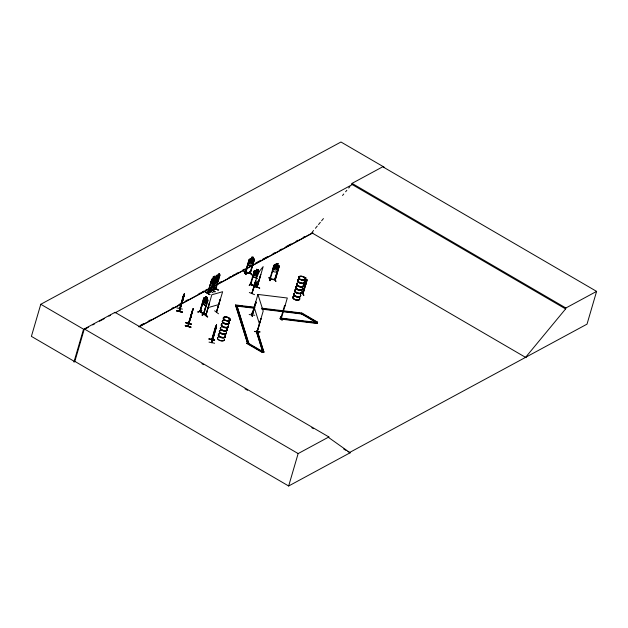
<?xml version="1.0" encoding="UTF-8"?>
<svg xmlns="http://www.w3.org/2000/svg" width="628" height="628" viewBox="0 0 628 628"><rect width="100%" height="100%" fill="white"/><g stroke="black" fill="none" stroke-linecap="round" stroke-linejoin="round"><path stroke-width="0.94" d="M213.127 292.821L208.535 289.948M213.591 287.42L218.206 290.065M205.96 314.966L205.788 315.444L209.587 302.429L206 315.389M205.851 315.444L211.817 294.783L222.642 291.706L216.432 312.414L216.629 311.763M251.993 314.573L252.55 314.683L252.087 314.62M252.542 314.557L252.189 315.405L254.638 306.951M252.417 315.154L252.291 314.659M257.205 330.94L257.284 331.411M176.672 310.946L176.751 310.546L182.348 311.849L182.261 312.265L176.68 310.797L182.269 312.242M176.829 307.901L182.45 309.109M183.761 295.788L179.341 311.425L183.761 294.767L179.757 308.874L179.467 308.568L179.373 311.441L183.714 296.683M179.482 310.954L179.765 308.599M181.979 303.167L182.426 301.848L181.924 303.151L182.057 300.875M182.85 299.627L182.897 298.74M183.282 295.717L179.498 308.803M183.831 296.824L184.397 293.598L184.263 294.681M184.106 295.207L184.342 294.556L182.363 301.872M215.671 282.639L216.487 280.881L215.671 282.639L213.206 283.974L214.603 278.345L217.814 276.226L217.955 277.372L219.258 275.441L218.073 277.615L218.238 279.044L217.885 279.248L217.767 278.071L216.417 280.104L217.641 277.843M213.253 284.005L213.426 282.584M210.561 283.723C209.328 288.291 213.167 276.367 211.762 279.515L207.672 293.339L208.135 292.711M209.014 342.119L214.627 343.241M254.536 331.396C266.61 332.4 255.627 331.796 254.576 331.553M185.26 325.799L190.834 327.282L185.284 325.665L190.928 326.882L190.826 327.298M185.747 322.847L191.407 324.032L185.778 322.666M188.259 326.199L188.486 323.53M190.975 316.795L190.551 318.113L190.928 315.9M191.556 314.612L191.705 313.741M191.854 313.199L190.92 315.931L192.537 310.42L191.909 312.83M192.419 311.731L192.262 312.611L192.718 309.863M192.78 310.263L193.141 308.591L192.984 309.518M183.871 296.157L179.569 311.449L179.718 310.687M215.993 328.891L216.15 325.736L211.856 339.787L211.934 342.715L216.158 328.012M254.426 286.078L259.678 288.283M216.432 325.893L216.534 324.794L211.707 342.676L211.628 339.772M211.612 339.74L211.769 339.253L212.029 339.615M211.675 342.354L212.076 341.946M191.783 313.278L191.187 315.876L191.477 315.075M207.923 292.86L207.515 293.245L211.589 280.237L207.829 293.072M215.679 288.715L212.727 290.026L213.096 289.846M219.494 275.943L215.451 288.943M215.6 288.44L216.087 288.417M384.336 167.268L340.973 142.007L40.781 304.282L31.4 336.373L74.756 361.642L84.317 328.946L115.042 312.336L328.876 436.962L328.695 437.559L350.118 452.772L347.928 451.493M83.234 330.242L73.931 362.066L75.007 361.477M115.042 312.336L114.869 312.94L352.269 184.601M184.334 293.582L182.481 300.891L182.827 300.106M188.541 323.13L188.384 323.867L192.192 310.742M188.392 323.836L192.733 309.816M193.204 308.607L187.921 326.309M188.212 326.152L192.419 311.661M192.513 311.119L193.079 309.109M197.953 311.873L201.698 310.734M197.914 312.14L201.824 310.546L197.993 311.873M203.574 313.647L203.982 314.353L199.806 311.527L203.558 298.692L204.061 298.904L200.183 311.818L204.061 298.904M200.356 311.355L199.892 311.041L200.002 311.504L203.927 297.648L204.602 297.413L207.727 299.627L207.986 300.498L203.739 314.345M200.112 311.763L200.136 311.033M205.474 298.025L205.937 296.447L205.458 298.127L204.681 298.159L203.817 301.11L204.116 302.853L205.372 303.74L206.408 302.947L207.271 300.003L206.753 298.999L207.279 297.397L206.769 298.991M205.913 313.451L201.996 315.036L206.055 313.843M213.426 276.799L211.495 282.2L211.652 283.181L213.512 281.093L214.368 278.149L214.007 277.906C217.092 273.753 210.364 278.903 214.462 276.226M210.372 289.17L214.988 291.832M207.193 301.267L207.687 301.487L207.193 301.267L203.441 314.149C204.838 311.92 212.115 322.038 203.755 313.851M203.456 314.141L207.326 301.22M210.584 291.769L213.041 282.506M213.065 283.267L210.521 291.8L214.564 278.777M209.728 294.728C206.384 290.756 201.407 290.78 209.901 294.571M213.661 282.074L214.933 277.819L210.827 291.659L207.766 293.315M202.051 315.021L205.906 313.443M214.784 283.157L212.586 290.489L215.742 288.754M214.941 283.252L212.766 290.599L215.946 288.888M212.853 290.583L215.333 282.082M215.498 282.176L213.073 290.458M217.688 276.673L216.456 280.889L217.775 276.665L216.841 276.65M217.343 276.03L216.903 276.807L218.057 275.645L218.52 274.059L219.604 273.518L218.599 278.361L216.739 280.441L216.589 279.468M218.583 274.122L217.571 276.304M219.046 275.142L219.557 273.486M215.42 288.959L218.403 278.856M215.914 288.919L220.02 275.08M213.716 287.357L218.238 289.877M214.627 310.797L218.497 313.764M220.043 299.454L216.409 312.21M220.224 299.399L216.448 312.399M209.038 338.877L214.635 340.062L208.975 339.057M215.412 326.913L211.605 339.976M211.887 340.086L216.111 325.799M214.289 332.769L216.597 324.802L214.737 332.11L215.114 331.333M216.605 325.775L211.895 342.393M246.883 343.516L248.696 342.912L247.62 342.778L246.883 343.516L262.198 352.441L262.826 352.112L256.24 331.333L257.433 331.058L263.893 352.237L262.826 352.112L247.503 343.178L235.524 305.349L235.641 304.949L254.999 307.312M245.312 272.505L245.831 272.788C256.389 274.051 243.358 270.864 245.634 273.149L249.363 260.173L248.884 260.157L245.14 273.101L249.261 259.309L251.184 258.838L250.203 259.388L249.34 262.339L249.842 263.627L251.459 263.681L252.699 262.449L253.555 259.497L252.841 258.94L253.288 257.331M249.332 259.364L248.123 265.165L252.197 265.299L254.489 259.505L250.234 273.125M245.666 273.007L249.363 260.173M246.027 274.632C241.866 267.842 245.399 273.054 246.074 274.373M251.224 258.893L251.624 257.221C255.156 255.894 251.373 259.709 254.018 258.893L254.489 259.505M249.559 271.359L251.608 274.821L249.591 271.382M250.501 272.693C249.591 272.018 249.842 274.138 250.101 272.811L250.564 272.803M253.586 260.314L254.128 260.439L253.586 260.314L249.96 273.274M254.065 260.33L250.368 273.164M250.87 283.118L249.23 285.536M256.781 281.933L255.431 286.619L250.203 284.523L254.285 270.723L254.999 270.378L254.316 270.794M255.494 286.541L250.282 284.421C250.093 283.385 251.483 284.272 250.753 284.719L254.513 271.775L253.971 271.665L254.513 271.775M253.084 274.993L254.332 270.762M250.297 284.013L250.705 284.719M249.316 292.483L254.544 294.673M258.367 269.977L257.81 271.618L258.524 272.489L257.661 275.441L256.428 276.351L254.811 275.7L254.316 274.083L255.18 271.139L256.2 270.958L256.64 269.279L258.367 269.977L257.88 271.586L259.026 272.018M258.964 272.081L254.992 270.472L256.216 270.935L256.679 269.357M255.627 280.661L251.859 293.512L255.706 280.551M252.252 293.111L252.048 293.582L258.084 272.937L263.156 266.633L257.119 287.271M254.513 287.757L256.507 285.136L254.623 287.53M255.769 283.573L254.937 286.454L255.706 283.652M255.353 286.604L256.719 282.011M260.691 274.358L257.033 287.389L260.793 274.538M254.748 315.28L249.167 314.55M251.349 313.184L252.307 316.496M256.106 302.186L255.604 302.123L251.899 315.099L257.927 294.43L287.318 298.01L281.234 318.671M252.197 315.366L255.934 302.531L255.604 302.123M255.07 305.718L255.847 303.065M252.385 315.13L254.591 307.594M255.101 305.828L255.879 303.175M252.323 316.567L251.365 313.176M247.503 343.178L235.641 304.949M269.341 277.537C271.477 287.31 267.347 271.131 270.181 280.355M269.883 278.667C271.32 279.075 269.577 277.937 269.718 279.028L275.205 279.805M273.871 265.354L269.742 279.13L275.292 279.923L279.327 266.123L278.848 265.471L274.609 264.867L273.879 265.385L274.609 264.867M269.859 279.162L270.001 278.699L274.742 279.397M272.701 269.616L273.926 265.377M274.028 266.272L273.525 266.201L274.028 266.272L270.252 279.24L270.409 278.636M270.119 280.622L269.404 277.262M275.857 265.079L276.312 263.47L278.141 263.76L276.32 263.501M276.359 263.524L275.904 265.142L274.844 265.534L273.981 268.486L274.522 269.875L276.218 270.119L277.498 268.988L278.361 266.036L277.607 265.385L278.133 263.729M257.025 331.435L261.012 318.592L257.401 331.686M257.174 331.725L263.195 311.056L257.927 294.43M274.993 278.071L275.723 281.352M278.455 266.9L274.734 279.868L278.455 266.9L278.981 267.081L278.487 267.01M278.958 266.971L275.26 279.939M262.198 352.441L262.944 351.704L264.011 351.837M262.826 352.112L256.357 330.925M261.75 308.191L301.464 312.964L301.652 313.568L316.975 322.502L317.179 323.098L317.061 323.499L280.316 319.024L280.237 318.019L316.983 322.494L317.595 322.164L302.272 313.231L301.652 313.568L261.962 308.74M280.889 316.771L282.137 320.194L280.92 316.802M280.316 319.024L280.237 318.019M281.446 318.082L280.842 317.988L280.732 318.584L281.368 318.192M280.732 318.584L284.508 305.648L285.034 305.812L284.508 305.648M281.941 319.919L280.897 317.014M305.365 278.424L305.522 277.898L304.431 277.741M303.63 285.583L305.969 277.6L304.148 277.333M303.811 295.301L302.798 291.926L303.567 295.246M306.291 280.771L302.57 293.739L306.291 280.771L306.817 280.952L306.323 280.881M306.652 279.429L307.108 280.049L303.01 293.794L306.794 280.842M301.464 312.964L301.534 313.969L316.049 322.431M261.845 309.141L301.534 313.969L301.652 313.568M302.272 313.231L301.534 313.969M350.118 452.772L349.623 452.482L587.023 324.142L596.6 291.384L382.774 166.765L352.041 183.376L351.766 184.31L565.6 308.929L525.565 357.371M317.061 323.499L316.983 322.494M316.857 322.902L317.595 322.164M74.834 361.375L288.66 485.994L298.143 453.573L328.876 436.962M565.6 308.929L565.875 307.995L596.6 291.384M190.614 318.129L190.967 316.826M185.762 322.776L191.352 324.213M245.077 272.992L250.313 273.164M214.219 334.379L214.705 330.257M305.553 279.217L306.197 279.915L305.334 282.859L304.054 283.997M306.731 279.389L305.444 279.256L306.684 279.35L307.21 280.041M305.946 284.343L304.847 285.756L303.143 285.505M214.556 340.164L208.951 338.979M212.068 342.197L211.958 339.756M207.64 316.795L203.762 313.89M224.055 317.737L224.439 317.556M224.306 317.886L224.047 317.611M224.251 317.792L224.612 317.784M229.353 320.351C227.634 319.848 229.416 320.272 228.835 320.547M229.102 320.107L229.094 320.202M299.415 277.066L299.776 277.184M303.811 279.688L304.172 279.311M304.69 279.86L304.344 279.358M212.821 283.801C214.855 279.358 212.531 285.968 210.38 285.143M217.963 281.093L215.475 282.412L217.963 281.093L218.78 279.327M188.439 323.546L187.937 326.372M205.113 292.044L209.901 294.626M210.451 288.959L215.051 291.635M215.946 327.039L215.985 327.902M214.627 278.377L215.121 277.631M251.428 260.746C251.396 258.555 249.285 259.183 250.964 261.185L249.277 263.03L251.231 261.546C251.137 264.058 253.508 263.258 251.679 261.217L253.312 259.442L251.506 260.746M206.706 304.69L205.835 306.024L202.687 303.787L202.687 301.887M252.542 314.801L251.938 314.471L252.134 314.911M278.031 270.346C277.6 273.109 271.563 272.387 272.638 269.616M277.011 271.877L278.094 270.401M257.245 286.918L256.946 287.184M256.64 269.279L258.344 270.009M253.021 274.978L253.1 276.767L257.158 278.416L253.1 276.767M249.245 285.622L250.855 283.142M255.18 285.85L250.76 284.233M254.332 285.771L259.403 279.468M250.768 284.217L255.635 286.07L255.086 285.968M312.351 231.999L313.584 230.507M315.429 228.278L317.281 226.041M318.514 224.549L320.359 222.312M321.591 220.821L323.436 218.591M342.527 195.489L343.759 193.997M345.612 191.76L346.844 190.268M348.689 188.039L349.922 186.547M269.812 280.567L269.067 277.458M207.53 293.182L210.812 291.612M210.937 291.18L210.749 291.031M229.314 320.625L228.945 320.021M299.619 277.168L299.697 276.948M280.889 318.011L281.375 318.208M303.261 293.323L300.851 293.017M303.049 293.794L300.781 293.464M275.315 279.452L274.813 279.366L275.425 279.452M219.305 273.949L218.528 274.821L219.156 274.475M212.256 278.816L212.963 278.377M213.952 277.882L214.674 277.435L214.894 277.859M217.343 276.077L219.816 274.726L219.148 275.095M212.303 278.84L214.698 277.529M211.746 280.331L211.298 280.394M210.427 291.361L207.868 292.86M215.522 288.621L213.214 290.073M218.159 290.144L213.622 287.208M88.407 327.243L84.136 329.551L40.781 304.282M92.677 324.935L94.381 324.017M99.507 321.246L104.625 318.474M108.895 316.167L110.599 315.248M216.322 275.7L217.304 275.064L216.841 276.744L217.351 275.095L216.252 275.637L215.859 277.278L215.129 277.67M140.099 325.532L143.553 323.663M148.726 320.869L150.453 319.935M172.009 308.277L173.736 307.343M178.909 304.549L180.636 303.614M185.809 300.82L187.537 299.886M198.746 293.826L200.473 292.891M202.2 291.957L203.927 291.023M205.646 290.097L207.373 289.163M209.1 288.228L210.827 287.294M212.547 286.36L214.274 285.434M219.447 282.631L221.174 281.697M228.937 277.505L230.664 276.571M232.384 275.637L234.111 274.711M235.838 273.777L237.565 272.842M242.738 270.048L244.465 269.114M249.638 266.311L251.357 265.385M255.674 263.054L260.848 260.251M262.575 259.325L267.748 256.522M272.921 253.728L274.648 252.794M279.821 249.999L281.548 249.065M285.858 246.733L291.039 243.939M296.212 241.136L297.939 240.202M303.112 237.408L304.831 236.473M138.874 326.756L312.234 233.035M139.063 326.882L180.385 304.541M182.104 303.614L312.964 232.87M288.66 485.994L350.165 452.749L349.663 452.458M304.509 279.703C304.148 279.499 304.329 280.512 304.572 279.484M229.299 320.555L228.427 320.327M203.967 297.703L204.61 297.476M200.45 311.441L204.116 313.882M204.076 313.835L203.77 314.377M208.064 307.618L218.889 304.541M249.983 272.67L250.446 272.693M253.304 257.362L251.624 257.221M249.991 258.815L254.018 258.893M249.426 260.282L248.884 260.157M245.258 273.117L250.376 273.274M304.368 279.429L303.646 279.593M255.643 302.233L256.138 302.288M235.524 305.349L237.455 305.585M240.359 305.938L242.298 306.174M245.203 306.535L248.107 306.888M250.038 307.123L252.943 307.477M286.823 311.598L288.762 311.833M291.667 312.187L294.571 312.54M296.502 312.775L299.407 313.129M254.222 307.799L235.83 305.561L235.712 305.962L254.105 308.199M280.119 318.42L283.024 318.773M284.955 319.008L288.825 319.479M290.756 319.715L293.661 320.068M296.565 320.421L298.496 320.657M301.401 321.01L303.332 321.246M306.229 321.599L309.133 321.952M311.064 322.188L313.969 322.541M280.433 318.624L317.179 323.098M274.891 278.322L275.975 281.43M302.72 292.193L303.811 295.325M303.112 293.166L302.767 293.284M300.883 293.127L302.649 293.237M300.757 293.355L303.096 293.684M303.136 285.418L304.847 285.756M199.892 311.449L203.943 314.306M281.423 318.058L280.849 318.616L280.865 318.113M214.266 332.118L214.297 334.394M182.52 299.007L183.031 298.363C180.927 306.189 185.017 292.554 183.235 297.672L183.698 295.411L182.104 300.922M176.672 310.813L182.277 312.116M275.339 279.342L274.883 279.389M192.521 311.103L188.165 326.434L188.636 323.601M185.276 325.681L190.857 327.149M254.481 285.905L259.757 288.032M249.544 271.586L251.616 274.813M257.299 331.466L263.893 352.237M210.223 289.28L214.957 291.879M352.041 183.376L565.875 307.995M311.731 232.745L526.068 357.662M302.963 314.102L317.478 322.564M215.844 277.246L215.129 278.055L214.423 281.988L216.299 279.907L217.162 276.964L216.793 276.72M247.62 342.778L262.944 351.704M247 343.116L262.316 352.041M201.918 363.675L203.613 364.664M245.022 388.795L247.558 390.271M311.794 427.707L313.482 428.696M343.689 449.028L346.232 450.512M84.317 328.946L298.143 453.573M205.89 296.463L207.279 297.397M205.858 305.93L202.781 303.74L202.773 301.895M211.793 342.166L211.762 339.709M253.979 258.948L254.426 259.529M278.816 265.558L279.272 266.17M252.197 265.299L248.123 265.165M243.931 271.414L245.768 274.593M219.769 274.695L219.981 275.127M254.175 307.265L259.442 323.891M248.696 342.912L236.905 305.687L248.578 343.312M207.648 299.682L207.899 300.498M272.693 269.585L272.803 271.225M216.354 325.838L216.354 326.419M215.106 329.943L215.106 330.846M303.481 285.622A3.603 1.782 16.3 0 1 299.297 286.839A3.603 1.782 16.3 0 1 297.177 283.534M303.591 285.426A3.65 1.805 16.3 0 1 299.344 286.658A3.65 1.805 16.3 0 1 297.201 283.306M302.382 287.954A3.611 1.79 16.3 0 1 299.375 289.924A3.611 1.79 16.3 0 1 295.921 286.713M302.382 287.867A3.587 1.774 16.3 0 1 299.399 289.83A3.587 1.774 16.3 0 1 295.969 286.635M302.335 288.103A3.611 1.79 16.3 0 1 298.873 289.979A3.611 1.79 16.3 0 1 296.298 286.533M304.344 281.36A3.65 1.805 16.3 0 1 301.307 283.361A3.65 1.805 16.3 0 1 297.805 280.104M298.229 279.766A3.65 1.805 16.3 0 1 298.857 279.539M303.646 285.034A3.595 1.782 16.3 0 1 299.47 286.242A3.595 1.782 16.3 0 1 297.358 282.945M304.235 281.564A3.595 1.782 16.3 0 1 301.244 283.534A3.595 1.782 16.3 0 1 297.798 280.331M303.646 285.245A3.65 1.805 16.3 0 1 299.399 286.478A3.65 1.805 16.3 0 1 297.248 283.126M304.399 281.179A3.65 1.805 16.3 0 1 302.971 283.275A3.65 1.805 16.3 0 1 298.3 281.729A3.65 1.805 16.3 0 1 298.912 279.358M304.415 280.975A3.603 1.782 16.3 0 1 300.961 282.843A3.603 1.782 16.3 0 1 298.386 279.397M300.529 295.717A3.603 1.782 16.3 0 1 296.345 296.942A3.603 1.782 16.3 0 1 294.226 293.629M300.639 295.521A3.65 1.805 16.3 0 1 296.392 296.754A3.65 1.805 16.3 0 1 294.242 293.402M299.391 298.167A3.611 1.79 16.3 0 1 296.385 300.145A3.611 1.79 16.3 0 1 292.931 296.934M299.43 298.049A3.611 1.79 16.3 0 1 295.961 299.917A3.611 1.79 16.3 0 1 293.386 296.471A3.587 1.774 16.3 0 0 295.992 299.823A3.587 1.774 16.3 0 0 299.43 297.962M302.5 288.919A3.587 1.774 16.3 0 1 298.339 290.136A3.587 1.774 16.3 0 1 296.228 286.839M302.304 288.221A3.611 1.79 16.3 0 1 298.834 290.097A3.611 1.79 16.3 0 1 296.259 286.651M301.715 292.475A3.65 1.805 16.3 0 1 296.989 293.048A3.65 1.805 16.3 0 1 295.278 289.861M300.42 294.611A3.595 1.782 16.3 0 1 296.973 296.471A3.595 1.782 16.3 0 1 294.406 293.041M301.558 292.177A3.595 1.782 16.3 0 1 297.382 293.394A3.595 1.782 16.3 0 1 295.27 290.089M300.412 294.815A3.65 1.805 16.3 0 1 296.903 296.706A3.65 1.805 16.3 0 1 294.296 293.221M301.77 292.295A3.65 1.805 16.3 0 1 297.036 292.868A3.65 1.805 16.3 0 1 295.333 289.681M301.738 291.588A3.603 1.782 16.3 0 1 297.554 292.805A3.603 1.782 16.3 0 1 295.435 289.492M228.168 326.34A3.603 1.782 16.3 0 1 223.984 327.557A3.603 1.782 16.3 0 1 221.865 324.252M228.278 326.136A3.65 1.805 16.3 0 1 224.031 327.376A3.65 1.805 16.3 0 1 221.88 324.024M227.03 328.789A3.611 1.79 16.3 0 1 224.023 330.768A3.611 1.79 16.3 0 1 220.569 327.549M227.061 328.672A3.611 1.79 16.3 0 1 224.055 330.65A3.611 1.79 16.3 0 1 220.601 327.431M229.032 322.07A3.65 1.805 16.3 0 1 225.986 324.072A3.65 1.805 16.3 0 1 222.493 320.822M222.916 320.476A3.65 1.805 16.3 0 1 223.537 320.256M228.341 325.744A3.603 1.782 16.3 0 1 224.157 326.96A3.603 1.782 16.3 0 1 222.037 323.656M228.922 322.282A3.603 1.782 16.3 0 1 225.923 324.252A3.603 1.782 16.3 0 1 222.477 321.041M228.325 325.956A3.65 1.805 16.3 0 1 224.086 327.188A3.65 1.805 16.3 0 1 221.935 323.836M229.087 321.889A3.65 1.805 16.3 0 1 225.578 323.789A3.65 1.805 16.3 0 1 222.971 320.296M229.102 321.685A3.603 1.782 16.3 0 1 225.64 323.553A3.603 1.782 16.3 0 1 223.073 320.115M225.216 336.435A3.603 1.782 16.3 0 1 221.032 337.652A3.603 1.782 16.3 0 1 218.913 334.347M225.044 335.713A3.65 1.805 16.3 0 1 221.535 337.605A3.65 1.805 16.3 0 1 218.929 334.12M224.353 339.403A3.611 1.79 16.3 0 1 220.161 340.619A3.611 1.79 16.3 0 1 218.034 337.307M224.384 339.285A3.611 1.79 16.3 0 1 220.192 340.502A3.611 1.79 16.3 0 1 218.073 337.189M226.912 329.111A3.587 1.774 16.3 0 1 223.474 330.972A3.587 1.774 16.3 0 1 220.915 327.541M226.983 328.931A3.611 1.79 16.3 0 1 223.521 330.807A3.611 1.79 16.3 0 1 220.946 327.361M226.402 333.185A3.65 1.805 16.3 0 1 221.668 333.766A3.65 1.805 16.3 0 1 219.965 330.571M225.114 335.321A3.603 1.782 16.3 0 1 222.108 337.299A3.603 1.782 16.3 0 1 218.662 334.088M219.086 333.751A3.603 1.782 16.3 0 1 219.698 333.531M226.292 333.382A3.603 1.782 16.3 0 1 221.629 333.947A3.603 1.782 16.3 0 1 219.941 330.807M225.099 335.525A3.65 1.805 16.3 0 1 221.59 337.424A3.65 1.805 16.3 0 1 218.984 333.931M226.41 332.51A3.65 1.805 16.3 0 1 222.171 333.743A3.65 1.805 16.3 0 1 220.02 330.391M226.425 332.298A3.603 1.782 16.3 0 1 222.241 333.515A3.603 1.782 16.3 0 1 220.122 330.21M213.151 281.697L212.821 282.027L212.672 280.81L211.33 282.788L212.554 280.583L212.429 279.138L212.861 280.112L214.172 278.173L212.978 280.355L213.151 281.697M207.036 299.894L205.67 301.102L206 303.607L205.285 301.244C204.139 303.348 202.64 301.432 205.113 300.718L204.799 298.3L205.513 300.553L206.628 299.619L207.036 299.894M215.31 278.086L215.467 279.468L214.281 281.721L215.592 279.696L216.048 280.74L215.899 279.24L217.092 277.066L215.781 278.997L215.655 277.859L215.31 278.086M278.118 265.958L276.43 267.606C278.29 269.891 276.022 270.519 275.967 267.889L273.941 269.2L275.684 267.489C273.824 265.306 276.21 264.702 276.147 267.183L278.118 265.958M258.328 272.364L256.703 273.73C258.422 276.54 256.185 276.72 256.255 273.926C254.874 276.139 253.045 274.444 255.989 273.431L255.439 271.186L256.436 273.211L257.763 272.152L258.328 272.364M205.348 298.638L204.485 301.589L205.741 302.476L206.596 299.525L205.348 298.638M206.11 296.958L205.96 297.484L206.761 298.049L206.918 297.523L206.11 296.958M212.876 278.965L212.021 281.917L212.986 281.383L213.85 278.432L212.876 278.965M213.591 277.034L213.441 277.56L214.219 276.689L213.591 277.034M215.655 277.772L214.792 280.724L215.773 280.19L216.636 277.246L215.655 277.772M216.37 275.833L216.213 276.359L216.998 275.496L216.37 275.833M217.971 276.234L217.107 279.177L218.081 278.644L218.944 275.7L217.971 276.234M251.074 259.419L250.211 262.363L251.828 262.418L252.691 259.474L251.074 259.419M251.899 257.582L251.742 258.108L252.786 258.147L252.943 257.621L251.899 257.582M256.043 271.484L255.18 274.436L256.797 275.088L257.661 272.144L256.043 271.484M256.868 269.757L256.719 270.291L257.755 270.707L257.912 270.181L256.868 269.757M275.755 265.668L274.891 268.619L276.587 268.855L277.45 265.911L275.755 265.668M276.595 263.87L276.438 264.396L277.529 264.553L277.686 264.027L276.595 263.87M299.446 278.722A3.611 1.79 16.3 0 0 305.412 279.444A3.611 1.79 16.3 0 0 301.503 276.163A3.611 1.79 16.3 0 0 299.446 278.722M299.383 279.013A3.58 1.774 16.3 0 0 305.294 279.727A3.58 1.774 16.3 0 0 301.424 276.469A3.58 1.774 16.3 0 0 299.383 279.013M299.415 278.832A3.611 1.79 16.3 0 0 305.381 279.562A3.611 1.79 16.3 0 0 301.471 276.273A3.611 1.79 16.3 0 0 299.415 278.832M224.125 319.432A3.611 1.79 16.3 0 0 230.091 320.162A3.611 1.79 16.3 0 0 226.19 316.873A3.611 1.79 16.3 0 0 224.125 319.432M224.055 319.731A3.587 1.774 16.3 0 0 229.989 320.453A3.587 1.774 16.3 0 0 226.104 317.187A3.587 1.774 16.3 0 0 224.055 319.731M224.094 319.55A3.611 1.79 16.3 0 0 230.06 320.28A3.611 1.79 16.3 0 0 226.151 316.991A3.611 1.79 16.3 0 0 224.094 319.55"/></g></svg>
